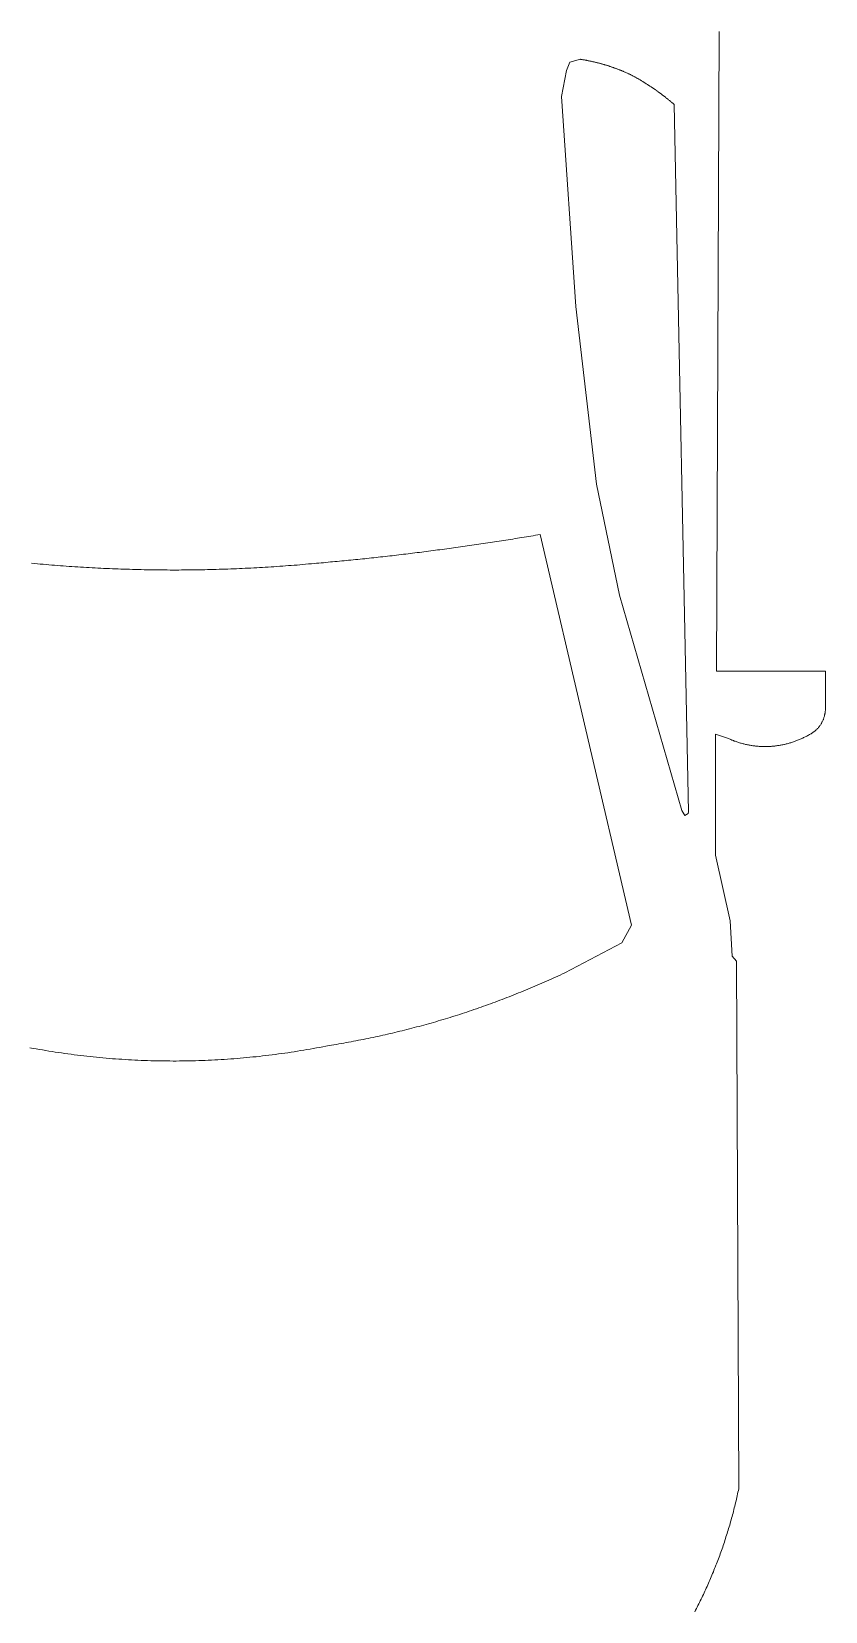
# Model space of a CAD drawing. Header units: millimetres. Extents: x 10 to 410, y 10 to 287.
# Drawn here: x 105.69 to 115.98, y 128.14 to 148.63 of the extents above; entities that cross this region are included whole.
import ezdxf

# ---------------------------------------------------------------- set-up
doc = ezdxf.new("R2010")
doc.units = ezdxf.units.MM
doc.layers.add('LAYER6', color=252, linetype='Continuous')

# ---------------------------------------------------------------- blocks, each defined once
blk = doc.blocks.new('FcPack%d0')
at = {"layer": 'LAYER6', "color": 1, "linetype": 'Continuous', "lineweight": 13}
for p, q in [((-30.528, -15.575), (-30.493, -7.278)), ((-32.474, -7.781), (-32.539, -8.119)), ((-32.43, -7.673), (-32.474, -7.781)), ((-32.294, -7.637), (-32.43, -7.673)), ((-32.286, -7.639), (-32.294, -7.637)), ((-32.278, -7.64), (-32.286, -7.639)), ((-32.27, -7.641), (-32.278, -7.64)), ((-32.263, -7.642), (-32.27, -7.641)), ((-32.255, -7.644), (-32.263, -7.642)), ((-32.247, -7.645), (-32.255, -7.644)), ((-32.239, -7.646), (-32.247, -7.645)), ((-32.232, -7.648), (-32.239, -7.646)), ((-32.224, -7.649), (-32.232, -7.648)), ((-32.216, -7.65), (-32.224, -7.649)), ((-32.208, -7.652), (-32.216, -7.65)), ((-32.201, -7.653), (-32.208, -7.652)), ((-32.193, -7.655), (-32.201, -7.653)), ((-32.185, -7.656), (-32.193, -7.655)), ((-32.178, -7.658), (-32.185, -7.656)), ((-32.17, -7.66), (-32.178, -7.658)), ((-32.162, -7.661), (-32.17, -7.66)), ((-32.154, -7.663), (-32.162, -7.661)), ((-32.147, -7.664), (-32.154, -7.663)), ((-32.139, -7.666), (-32.147, -7.664)), ((-32.131, -7.668), (-32.139, -7.666)), ((-32.124, -7.67), (-32.131, -7.668)), ((-32.116, -7.671), (-32.124, -7.67)), ((-32.108, -7.673), (-32.116, -7.671)), ((-32.101, -7.675), (-32.108, -7.673)), ((-32.093, -7.677), (-32.101, -7.675)), ((-32.085, -7.679), (-32.093, -7.677)), ((-32.078, -7.681), (-32.085, -7.679)), ((-32.07, -7.683), (-32.078, -7.681)), ((-32.062, -7.685), (-32.07, -7.683)), ((-32.055, -7.687), (-32.062, -7.685)), ((-32.047, -7.689), (-32.055, -7.687)), ((-32.039, -7.691), (-32.047, -7.689)), ((-32.032, -7.693), (-32.039, -7.691)), ((-32.024, -7.695), (-32.032, -7.693)), ((-32.017, -7.697), (-32.024, -7.695)), ((-32.009, -7.699), (-32.017, -7.697)), ((-32.001, -7.701), (-32.009, -7.699)), ((-31.994, -7.703), (-32.001, -7.701)), ((-31.986, -7.706), (-31.994, -7.703)), ((-31.979, -7.708), (-31.986, -7.706)), ((-31.971, -7.71), (-31.979, -7.708)), ((-31.964, -7.712), (-31.971, -7.71)), ((-31.956, -7.715), (-31.964, -7.712)), ((-31.948, -7.717), (-31.956, -7.715)), ((-31.941, -7.719), (-31.948, -7.717)), ((-31.933, -7.722), (-31.941, -7.719)), ((-31.926, -7.724), (-31.933, -7.722)), ((-31.918, -7.727), (-31.926, -7.724)), ((-31.911, -7.729), (-31.918, -7.727)), ((-31.903, -7.732), (-31.911, -7.729)), ((-31.896, -7.734), (-31.903, -7.732)), ((-31.888, -7.737), (-31.896, -7.734)), ((-31.881, -7.739), (-31.888, -7.737)), ((-31.873, -7.742), (-31.881, -7.739)), ((-31.866, -7.745), (-31.873, -7.742)), ((-31.858, -7.747), (-31.866, -7.745)), ((-31.851, -7.75), (-31.858, -7.747)), ((-31.843, -7.753), (-31.851, -7.75)), ((-31.836, -7.755), (-31.843, -7.753)), ((-31.829, -7.758), (-31.836, -7.755)), ((-31.821, -7.761), (-31.829, -7.758)), ((-31.814, -7.764), (-31.821, -7.761)), ((-31.806, -7.767), (-31.814, -7.764)), ((-31.799, -7.769), (-31.806, -7.767)), ((-31.792, -7.772), (-31.799, -7.769)), ((-31.784, -7.775), (-31.792, -7.772)), ((-31.777, -7.778), (-31.784, -7.775)), ((-31.769, -7.781), (-31.777, -7.778)), ((-31.762, -7.784), (-31.769, -7.781)), ((-31.755, -7.787), (-31.762, -7.784)), ((-31.747, -7.79), (-31.755, -7.787)), ((-31.74, -7.793), (-31.747, -7.79)), ((-31.733, -7.796), (-31.74, -7.793)), ((-31.725, -7.8), (-31.733, -7.796)), ((-31.718, -7.803), (-31.725, -7.8)), ((-31.711, -7.806), (-31.718, -7.803)), ((-31.703, -7.809), (-31.711, -7.806)), ((-31.696, -7.812), (-31.703, -7.809)), ((-31.689, -7.816), (-31.696, -7.812)), ((-31.682, -7.819), (-31.689, -7.816)), ((-31.674, -7.822), (-31.682, -7.819)), ((-31.667, -7.825), (-31.674, -7.822)), ((-31.66, -7.829), (-31.667, -7.825)), ((-31.653, -7.832), (-31.66, -7.829)), ((-31.645, -7.836), (-31.653, -7.832)), ((-31.638, -7.839), (-31.645, -7.836)), ((-31.631, -7.842), (-31.638, -7.839)), ((-31.624, -7.846), (-31.631, -7.842)), ((-31.617, -7.85), (-31.624, -7.846)), ((-31.61, -7.854), (-31.617, -7.85)), ((-31.603, -7.857), (-31.61, -7.854)), ((-31.596, -7.861), (-31.603, -7.857)), ((-31.589, -7.865), (-31.596, -7.861)), ((-31.582, -7.869), (-31.589, -7.865)), ((-31.575, -7.873), (-31.582, -7.869)), ((-31.568, -7.877), (-31.575, -7.873)), ((-31.561, -7.881), (-31.568, -7.877)), ((-31.554, -7.885), (-31.561, -7.881)), ((-31.548, -7.888), (-31.554, -7.885)), ((-31.541, -7.892), (-31.548, -7.888)), ((-31.534, -7.896), (-31.541, -7.892)), ((-31.527, -7.9), (-31.534, -7.896)), ((-31.52, -7.905), (-31.527, -7.9)), ((-31.513, -7.909), (-31.52, -7.905)), ((-31.506, -7.913), (-31.513, -7.909)), ((-31.5, -7.917), (-31.506, -7.913)), ((-31.493, -7.921), (-31.5, -7.917)), ((-31.486, -7.925), (-31.493, -7.921)), ((-31.479, -7.929), (-31.486, -7.925)), ((-31.472, -7.933), (-31.479, -7.929)), ((-31.466, -7.938), (-31.472, -7.933)), ((-31.459, -7.942), (-31.466, -7.938)), ((-31.452, -7.946), (-31.459, -7.942)), ((-31.445, -7.95), (-31.452, -7.946)), ((-31.439, -7.954), (-31.445, -7.95)), ((-31.432, -7.959), (-31.439, -7.954)), ((-31.425, -7.963), (-31.432, -7.959)), ((-31.418, -7.967), (-31.425, -7.963)), ((-31.412, -7.972), (-31.418, -7.967)), ((-31.405, -7.976), (-31.412, -7.972)), ((-31.398, -7.98), (-31.405, -7.976)), ((-31.392, -7.985), (-31.398, -7.98)), ((-31.385, -7.989), (-31.392, -7.985)), ((-31.378, -7.994), (-31.385, -7.989)), ((-32.539, -8.119), (-32.352, -10.845)), ((-31.372, -7.998), (-31.378, -7.994)), ((-31.365, -8.003), (-31.372, -7.998)), ((-31.358, -8.007), (-31.365, -8.003)), ((-31.352, -8.012), (-31.358, -8.007)), ((-31.345, -8.016), (-31.352, -8.012)), ((-31.339, -8.021), (-31.345, -8.016)), ((-31.332, -8.025), (-31.339, -8.021)), ((-31.325, -8.03), (-31.332, -8.025)), ((-31.319, -8.034), (-31.325, -8.03)), ((-31.312, -8.039), (-31.319, -8.034)), ((-31.306, -8.044), (-31.312, -8.039)), ((-31.299, -8.048), (-31.306, -8.044)), ((-31.293, -8.053), (-31.299, -8.048)), ((-31.286, -8.058), (-31.293, -8.053)), ((-31.28, -8.062), (-31.286, -8.058)), ((-31.273, -8.067), (-31.28, -8.062)), ((-31.267, -8.072), (-31.273, -8.067)), ((-31.26, -8.077), (-31.267, -8.072)), ((-31.254, -8.081), (-31.26, -8.077)), ((-31.247, -8.086), (-31.254, -8.081)), ((-31.241, -8.091), (-31.247, -8.086)), ((-31.235, -8.096), (-31.241, -8.091)), ((-31.228, -8.101), (-31.235, -8.096)), ((-31.222, -8.105), (-31.228, -8.101)), ((-31.215, -8.11), (-31.222, -8.105)), ((-31.209, -8.115), (-31.215, -8.11)), ((-31.203, -8.12), (-31.209, -8.115)), ((-31.196, -8.125), (-31.203, -8.12)), ((-31.19, -8.13), (-31.196, -8.125)), ((-31.184, -8.135), (-31.19, -8.13)), ((-31.177, -8.14), (-31.184, -8.135)), ((-31.171, -8.145), (-31.177, -8.14)), ((-31.165, -8.15), (-31.171, -8.145)), ((-31.158, -8.155), (-31.165, -8.15)), ((-31.152, -8.16), (-31.158, -8.155)), ((-31.146, -8.165), (-31.152, -8.16)), ((-31.14, -8.17), (-31.146, -8.165)), ((-31.133, -8.175), (-31.14, -8.17)), ((-31.127, -8.18), (-31.133, -8.175)), ((-31.121, -8.186), (-31.127, -8.18)), ((-31.115, -8.191), (-31.121, -8.186)), ((-31.108, -8.196), (-31.115, -8.191)), ((-31.102, -8.201), (-31.108, -8.196)), ((-31.096, -8.206), (-31.102, -8.201)), ((-31.09, -8.212), (-31.096, -8.206)), ((-31.084, -8.217), (-31.09, -8.212)), ((-31.078, -8.222), (-31.084, -8.217)), ((-30.893, -17.396), (-31.078, -8.222)), ((-32.352, -10.845), (-32.084, -13.148)), ((-32.084, -13.148), (-31.785, -14.586)), ((-33.642, -13.931), (-33.671, -13.936)), ((-33.612, -13.927), (-33.642, -13.931)), ((-33.583, -13.923), (-33.612, -13.927)), ((-33.553, -13.918), (-33.583, -13.923)), ((-33.524, -13.914), (-33.553, -13.918)), ((-33.494, -13.91), (-33.524, -13.914)), ((-33.465, -13.905), (-33.494, -13.91)), ((-33.435, -13.901), (-33.465, -13.905)), ((-33.406, -13.896), (-33.435, -13.901)), ((-33.376, -13.892), (-33.406, -13.896)), ((-33.347, -13.887), (-33.376, -13.892)), ((-33.317, -13.882), (-33.347, -13.887)), ((-33.288, -13.878), (-33.317, -13.882)), ((-33.258, -13.873), (-33.288, -13.878)), ((-33.229, -13.869), (-33.258, -13.873)), ((-33.199, -13.864), (-33.229, -13.869)), ((-33.17, -13.859), (-33.199, -13.864)), ((-33.141, -13.854), (-33.17, -13.859)), ((-33.111, -13.85), (-33.141, -13.854)), ((-33.082, -13.845), (-33.111, -13.85)), ((-33.052, -13.84), (-33.082, -13.845)), ((-33.023, -13.835), (-33.052, -13.84)), ((-32.993, -13.83), (-33.023, -13.835)), ((-32.964, -13.825), (-32.993, -13.83)), ((-32.935, -13.821), (-32.964, -13.825)), ((-32.905, -13.816), (-32.935, -13.821)), ((-32.876, -13.811), (-32.905, -13.816)), ((-32.846, -13.806), (-32.876, -13.811)), ((-32.817, -13.801), (-32.846, -13.806)), ((-31.63, -18.868), (-32.817, -13.801)), ((-35.328, -14.138), (-35.357, -14.141)), ((-35.298, -14.135), (-35.328, -14.138)), ((-35.268, -14.132), (-35.298, -14.135)), ((-35.239, -14.129), (-35.268, -14.132)), ((-35.209, -14.126), (-35.239, -14.129)), ((-35.179, -14.123), (-35.209, -14.126)), ((-35.15, -14.12), (-35.179, -14.123)), ((-35.12, -14.117), (-35.15, -14.12)), ((-35.09, -14.114), (-35.12, -14.117)), ((-35.061, -14.111), (-35.09, -14.114)), ((-35.031, -14.107), (-35.061, -14.111)), ((-35.002, -14.104), (-35.031, -14.107)), ((-34.972, -14.101), (-35.002, -14.104)), ((-34.942, -14.098), (-34.972, -14.101)), ((-34.913, -14.095), (-34.942, -14.098)), ((-34.883, -14.091), (-34.913, -14.095)), ((-34.854, -14.088), (-34.883, -14.091)), ((-34.824, -14.085), (-34.854, -14.088)), ((-34.794, -14.081), (-34.824, -14.085)), ((-34.765, -14.078), (-34.794, -14.081)), ((-34.735, -14.075), (-34.765, -14.078)), ((-34.706, -14.071), (-34.735, -14.075)), ((-34.676, -14.068), (-34.706, -14.071)), ((-34.646, -14.064), (-34.676, -14.068)), ((-34.617, -14.061), (-34.646, -14.064)), ((-34.587, -14.057), (-34.617, -14.061)), ((-34.558, -14.054), (-34.587, -14.057)), ((-34.528, -14.05), (-34.558, -14.054)), ((-34.498, -14.046), (-34.528, -14.05)), ((-34.469, -14.043), (-34.498, -14.046)), ((-34.439, -14.039), (-34.469, -14.043)), ((-34.41, -14.036), (-34.439, -14.039)), ((-34.38, -14.032), (-34.41, -14.036)), ((-34.351, -14.028), (-34.38, -14.032)), ((-34.321, -14.024), (-34.351, -14.028)), ((-34.291, -14.021), (-34.321, -14.024)), ((-34.262, -14.017), (-34.291, -14.021)), ((-34.232, -14.013), (-34.262, -14.017)), ((-34.203, -14.009), (-34.232, -14.013)), ((-34.173, -14.005), (-34.203, -14.009)), ((-34.144, -14.001), (-34.173, -14.005)), ((-34.114, -13.998), (-34.144, -14.001)), ((-34.085, -13.994), (-34.114, -13.998)), ((-34.055, -13.99), (-34.085, -13.994)), ((-34.025, -13.986), (-34.055, -13.99)), ((-33.996, -13.982), (-34.025, -13.986)), ((-33.966, -13.978), (-33.996, -13.982)), ((-33.937, -13.973), (-33.966, -13.978)), ((-33.907, -13.969), (-33.937, -13.973)), ((-33.878, -13.965), (-33.907, -13.969)), ((-33.848, -13.961), (-33.878, -13.965)), ((-33.819, -13.957), (-33.848, -13.961)), ((-33.789, -13.953), (-33.819, -13.957)), ((-33.76, -13.949), (-33.789, -13.953)), ((-33.73, -13.944), (-33.76, -13.949)), ((-33.701, -13.94), (-33.73, -13.944)), ((-33.671, -13.936), (-33.701, -13.94)), ((-39.37, -14.177), (-39.408, -14.174)), ((-39.333, -14.181), (-39.37, -14.177)), ((-39.296, -14.184), (-39.333, -14.181)), ((-39.258, -14.187), (-39.296, -14.184)), ((-39.221, -14.191), (-39.258, -14.187)), ((-39.184, -14.194), (-39.221, -14.191)), ((-39.146, -14.197), (-39.184, -14.194)), ((-39.109, -14.2), (-39.146, -14.197)), ((-39.072, -14.203), (-39.109, -14.2)), ((-39.034, -14.206), (-39.072, -14.203)), ((-38.997, -14.208), (-39.034, -14.206)), ((-38.96, -14.211), (-38.997, -14.208)), ((-38.922, -14.214), (-38.96, -14.211)), ((-38.885, -14.216), (-38.922, -14.214)), ((-38.848, -14.219), (-38.885, -14.216)), ((-38.81, -14.221), (-38.848, -14.219)), ((-38.773, -14.223), (-38.81, -14.221)), ((-38.735, -14.226), (-38.773, -14.223)), ((-38.698, -14.228), (-38.735, -14.226)), ((-38.661, -14.23), (-38.698, -14.228)), ((-38.623, -14.232), (-38.661, -14.23)), ((-38.586, -14.234), (-38.623, -14.232)), ((-38.548, -14.236), (-38.586, -14.234)), ((-38.511, -14.238), (-38.548, -14.236)), ((-38.474, -14.24), (-38.511, -14.238)), ((-38.436, -14.241), (-38.474, -14.24)), ((-38.399, -14.243), (-38.436, -14.241)), ((-38.361, -14.244), (-38.399, -14.243)), ((-38.324, -14.246), (-38.361, -14.244)), ((-38.287, -14.247), (-38.324, -14.246)), ((-38.249, -14.249), (-38.287, -14.247)), ((-38.212, -14.25), (-38.249, -14.249)), ((-38.174, -14.251), (-38.212, -14.25)), ((-38.137, -14.252), (-38.174, -14.251)), ((-38.099, -14.253), (-38.137, -14.252)), ((-38.062, -14.254), (-38.099, -14.253)), ((-38.025, -14.255), (-38.062, -14.254)), ((-37.987, -14.256), (-38.025, -14.255)), ((-37.95, -14.257), (-37.987, -14.256)), ((-37.912, -14.258), (-37.95, -14.257)), ((-37.875, -14.258), (-37.912, -14.258)), ((-37.837, -14.259), (-37.875, -14.258)), ((-37.8, -14.259), (-37.837, -14.259)), ((-37.762, -14.26), (-37.8, -14.259)), ((-37.725, -14.26), (-37.762, -14.26)), ((-37.688, -14.26), (-37.725, -14.26)), ((-37.65, -14.26), (-37.688, -14.26)), ((-37.613, -14.261), (-37.65, -14.26)), ((-37.575, -14.261), (-37.613, -14.261)), ((-37.538, -14.261), (-37.575, -14.261)), ((-37.5, -14.261), (-37.538, -14.261)), ((-37.463, -14.26), (-37.5, -14.261)), ((-37.426, -14.26), (-37.463, -14.26)), ((-37.388, -14.26), (-37.426, -14.26)), ((-37.351, -14.26), (-37.388, -14.26)), ((-37.313, -14.259), (-37.351, -14.26)), ((-37.276, -14.259), (-37.313, -14.259)), ((-37.238, -14.258), (-37.276, -14.259)), ((-37.201, -14.257), (-37.238, -14.258)), ((-37.163, -14.257), (-37.201, -14.257)), ((-37.126, -14.256), (-37.163, -14.257)), ((-37.089, -14.255), (-37.126, -14.256)), ((-37.051, -14.254), (-37.089, -14.255)), ((-37.014, -14.253), (-37.051, -14.254)), ((-36.976, -14.252), (-37.014, -14.253)), ((-36.939, -14.251), (-36.976, -14.252)), ((-36.901, -14.249), (-36.939, -14.251)), ((-36.864, -14.248), (-36.901, -14.249)), ((-36.827, -14.247), (-36.864, -14.248)), ((-36.789, -14.245), (-36.827, -14.247)), ((-36.752, -14.244), (-36.789, -14.245)), ((-36.714, -14.242), (-36.752, -14.244)), ((-36.677, -14.241), (-36.714, -14.242)), ((-36.64, -14.239), (-36.677, -14.241)), ((-36.602, -14.237), (-36.64, -14.239)), ((-36.565, -14.235), (-36.602, -14.237)), ((-36.527, -14.233), (-36.565, -14.235)), ((-36.49, -14.231), (-36.527, -14.233)), ((-36.452, -14.229), (-36.49, -14.231)), ((-36.415, -14.227), (-36.452, -14.229)), ((-36.378, -14.225), (-36.415, -14.227)), ((-36.34, -14.222), (-36.378, -14.225)), ((-36.303, -14.22), (-36.34, -14.222)), ((-36.266, -14.218), (-36.303, -14.22)), ((-36.228, -14.215), (-36.266, -14.218)), ((-36.191, -14.213), (-36.228, -14.215)), ((-36.153, -14.21), (-36.191, -14.213)), ((-36.116, -14.207), (-36.153, -14.21)), ((-36.079, -14.204), (-36.116, -14.207)), ((-36.041, -14.202), (-36.079, -14.204)), ((-36.004, -14.199), (-36.041, -14.202)), ((-35.967, -14.196), (-36.004, -14.199)), ((-35.929, -14.193), (-35.967, -14.196)), ((-35.892, -14.189), (-35.929, -14.193)), ((-35.855, -14.186), (-35.892, -14.189)), ((-35.817, -14.183), (-35.855, -14.186)), ((-35.78, -14.179), (-35.817, -14.183)), ((-35.743, -14.176), (-35.78, -14.179)), ((-35.713, -14.173), (-35.743, -14.176)), ((-35.683, -14.171), (-35.713, -14.173)), ((-35.654, -14.168), (-35.683, -14.171)), ((-35.624, -14.166), (-35.654, -14.168)), ((-35.594, -14.163), (-35.624, -14.166)), ((-35.565, -14.16), (-35.594, -14.163)), ((-35.535, -14.157), (-35.565, -14.16)), ((-35.505, -14.155), (-35.535, -14.157)), ((-35.476, -14.152), (-35.505, -14.155)), ((-35.446, -14.149), (-35.476, -14.152)), ((-35.417, -14.146), (-35.446, -14.149)), ((-35.387, -14.143), (-35.417, -14.146)), ((-35.357, -14.141), (-35.387, -14.143)), ((-31.785, -14.586), (-30.98, -17.382)), ((-29.117, -15.575), (-30.528, -15.575)), ((-29.117, -16.047), (-29.117, -15.575)), ((-29.142, -16.19), (-29.139, -16.182)), ((-29.139, -16.182), (-29.136, -16.174)), ((-29.136, -16.174), (-29.134, -16.166)), ((-29.134, -16.166), (-29.131, -16.157)), ((-29.131, -16.157), (-29.129, -16.149)), ((-29.129, -16.149), (-29.127, -16.141)), ((-29.127, -16.141), (-29.125, -16.133)), ((-29.125, -16.133), (-29.124, -16.124)), ((-29.124, -16.124), (-29.122, -16.116)), ((-29.122, -16.116), (-29.121, -16.107)), ((-29.121, -16.107), (-29.12, -16.099)), ((-29.12, -16.099), (-29.119, -16.09)), ((-29.119, -16.09), (-29.118, -16.082)), ((-29.118, -16.065), (-29.117, -16.056)), ((-29.118, -16.073), (-29.118, -16.065)), ((-29.118, -16.082), (-29.118, -16.073)), ((-29.117, -16.056), (-29.117, -16.047)), ((-30.54, -17.96), (-30.54, -16.389)), ((-30.54, -16.389), (-30.398, -16.437)), ((-29.325, -16.396), (-29.315, -16.39)), ((-29.315, -16.39), (-29.304, -16.384)), ((-29.304, -16.384), (-29.294, -16.378)), ((-29.294, -16.378), (-29.284, -16.371)), ((-29.284, -16.371), (-29.274, -16.365)), ((-29.274, -16.365), (-29.267, -16.36)), ((-29.267, -16.36), (-29.261, -16.356)), ((-29.261, -16.356), (-29.254, -16.351)), ((-29.254, -16.351), (-29.248, -16.345)), ((-29.248, -16.345), (-29.242, -16.34)), ((-29.242, -16.34), (-29.236, -16.335)), ((-29.236, -16.335), (-29.23, -16.329)), ((-29.23, -16.329), (-29.224, -16.323)), ((-29.224, -16.323), (-29.219, -16.317)), ((-29.219, -16.317), (-29.213, -16.311)), ((-29.213, -16.311), (-29.208, -16.305)), ((-29.208, -16.305), (-29.203, -16.299)), ((-29.203, -16.299), (-29.198, -16.292)), ((-29.198, -16.292), (-29.193, -16.286)), ((-29.193, -16.286), (-29.188, -16.279)), ((-29.188, -16.279), (-29.183, -16.272)), ((-29.183, -16.272), (-29.178, -16.265)), ((-29.178, -16.265), (-29.174, -16.258)), ((-29.174, -16.258), (-29.17, -16.251)), ((-29.17, -16.251), (-29.166, -16.244)), ((-29.166, -16.244), (-29.162, -16.236)), ((-29.162, -16.236), (-29.158, -16.229)), ((-29.158, -16.229), (-29.154, -16.221)), ((-29.154, -16.221), (-29.151, -16.213)), ((-29.151, -16.213), (-29.148, -16.206)), ((-29.148, -16.206), (-29.144, -16.198)), ((-29.144, -16.198), (-29.142, -16.19)), ((-30.398, -16.437), (-30.387, -16.442)), ((-30.387, -16.442), (-30.376, -16.447)), ((-30.376, -16.447), (-30.365, -16.452)), ((-30.365, -16.452), (-30.354, -16.456)), ((-30.354, -16.456), (-30.343, -16.461)), ((-30.343, -16.461), (-30.332, -16.466)), ((-30.332, -16.466), (-30.321, -16.47)), ((-30.321, -16.47), (-30.31, -16.474)), ((-30.31, -16.474), (-30.299, -16.479)), ((-30.299, -16.479), (-30.288, -16.483)), ((-30.288, -16.483), (-30.276, -16.487)), ((-30.276, -16.487), (-30.265, -16.491)), ((-30.265, -16.491), (-30.254, -16.494)), ((-30.254, -16.494), (-30.243, -16.498)), ((-30.243, -16.498), (-30.231, -16.501)), ((-30.231, -16.501), (-30.22, -16.505)), ((-30.22, -16.505), (-30.208, -16.508)), ((-30.208, -16.508), (-30.197, -16.511)), ((-30.197, -16.511), (-30.185, -16.514)), ((-30.185, -16.514), (-30.174, -16.517)), ((-30.174, -16.517), (-30.162, -16.52)), ((-30.162, -16.52), (-30.151, -16.523)), ((-30.151, -16.523), (-30.139, -16.525)), ((-30.139, -16.525), (-30.128, -16.528)), ((-30.128, -16.528), (-30.116, -16.53)), ((-30.116, -16.53), (-30.104, -16.532)), ((-30.104, -16.532), (-30.093, -16.534)), ((-30.093, -16.534), (-30.081, -16.536)), ((-30.081, -16.536), (-30.069, -16.538)), ((-30.069, -16.538), (-30.058, -16.54)), ((-30.058, -16.54), (-30.046, -16.541)), ((-30.046, -16.541), (-30.034, -16.543)), ((-30.034, -16.543), (-30.023, -16.544)), ((-30.023, -16.544), (-30.011, -16.545)), ((-30.011, -16.545), (-29.999, -16.546)), ((-29.999, -16.546), (-29.987, -16.547)), ((-29.987, -16.547), (-29.975, -16.548)), ((-29.975, -16.548), (-29.964, -16.549)), ((-29.964, -16.549), (-29.952, -16.549)), ((-29.952, -16.549), (-29.94, -16.55)), ((-29.94, -16.55), (-29.928, -16.55)), ((-29.928, -16.55), (-29.917, -16.55)), ((-29.917, -16.55), (-29.905, -16.551)), ((-29.905, -16.551), (-29.893, -16.551)), ((-29.893, -16.551), (-29.881, -16.55)), ((-29.881, -16.55), (-29.869, -16.55)), ((-29.869, -16.55), (-29.858, -16.55)), ((-29.858, -16.55), (-29.846, -16.549)), ((-29.846, -16.549), (-29.834, -16.549)), ((-29.834, -16.549), (-29.822, -16.548)), ((-29.822, -16.548), (-29.81, -16.547)), ((-29.81, -16.547), (-29.799, -16.546)), ((-29.799, -16.546), (-29.787, -16.545)), ((-29.787, -16.545), (-29.775, -16.544)), ((-29.775, -16.544), (-29.763, -16.542)), ((-29.763, -16.542), (-29.752, -16.541)), ((-29.752, -16.541), (-29.74, -16.539)), ((-29.74, -16.539), (-29.728, -16.538)), ((-29.728, -16.538), (-29.717, -16.536)), ((-29.717, -16.536), (-29.705, -16.534)), ((-29.705, -16.534), (-29.693, -16.532)), ((-29.693, -16.532), (-29.682, -16.529)), ((-29.682, -16.529), (-29.67, -16.527)), ((-29.67, -16.527), (-29.658, -16.525)), ((-29.658, -16.525), (-29.647, -16.522)), ((-29.647, -16.522), (-29.635, -16.519)), ((-29.635, -16.519), (-29.624, -16.517)), ((-29.624, -16.517), (-29.612, -16.514)), ((-29.612, -16.514), (-29.601, -16.511)), ((-29.601, -16.511), (-29.589, -16.507)), ((-29.589, -16.507), (-29.578, -16.504)), ((-29.578, -16.504), (-29.567, -16.501)), ((-29.567, -16.501), (-29.555, -16.497)), ((-29.555, -16.497), (-29.544, -16.493)), ((-29.544, -16.493), (-29.533, -16.49)), ((-29.533, -16.49), (-29.521, -16.486)), ((-29.521, -16.486), (-29.51, -16.482)), ((-29.51, -16.482), (-29.499, -16.478)), ((-29.499, -16.478), (-29.488, -16.473)), ((-29.488, -16.473), (-29.477, -16.469)), ((-29.477, -16.469), (-29.466, -16.465)), ((-29.466, -16.465), (-29.454, -16.46)), ((-29.454, -16.46), (-29.443, -16.455)), ((-29.443, -16.455), (-29.433, -16.451)), ((-29.433, -16.451), (-29.422, -16.446)), ((-29.422, -16.446), (-29.411, -16.441)), ((-29.411, -16.441), (-29.4, -16.435)), ((-29.4, -16.435), (-29.389, -16.43)), ((-29.389, -16.43), (-29.378, -16.425)), ((-29.378, -16.425), (-29.368, -16.419)), ((-29.368, -16.419), (-29.357, -16.414)), ((-29.357, -16.414), (-29.346, -16.408)), ((-29.346, -16.408), (-29.336, -16.402)), ((-29.336, -16.402), (-29.325, -16.396)), ((-30.98, -17.382), (-30.938, -17.447)), ((-30.897, -17.419), (-30.893, -17.396)), ((-30.938, -17.447), (-30.897, -17.419)), ((-30.352, -18.809), (-30.54, -17.96)), ((-30.328, -19.27), (-30.352, -18.809)), ((-31.757, -19.098), (-31.63, -18.868)), ((-32.496, -19.486), (-31.757, -19.098)), ((-30.27, -19.334), (-30.328, -19.27)), ((-30.241, -26.177), (-30.27, -19.334)), ((-32.914, -19.673), (-32.884, -19.66)), ((-32.884, -19.66), (-32.854, -19.647)), ((-32.854, -19.647), (-32.824, -19.634)), ((-32.824, -19.634), (-32.794, -19.621)), ((-32.794, -19.621), (-32.764, -19.608)), ((-32.764, -19.608), (-32.734, -19.595)), ((-32.734, -19.595), (-32.704, -19.582)), ((-32.704, -19.582), (-32.674, -19.568)), ((-32.674, -19.568), (-32.645, -19.555)), ((-32.645, -19.555), (-32.615, -19.541)), ((-32.615, -19.541), (-32.585, -19.528)), ((-32.585, -19.528), (-32.556, -19.514)), ((-32.556, -19.514), (-32.526, -19.5)), ((-32.526, -19.5), (-32.496, -19.486)), ((-33.428, -19.876), (-33.398, -19.864)), ((-33.398, -19.864), (-33.367, -19.853)), ((-33.367, -19.853), (-33.337, -19.842)), ((-33.337, -19.842), (-33.306, -19.83)), ((-33.306, -19.83), (-33.276, -19.819)), ((-33.276, -19.819), (-33.246, -19.807)), ((-33.246, -19.807), (-33.215, -19.795)), ((-33.215, -19.795), (-33.185, -19.783)), ((-33.185, -19.783), (-33.155, -19.771)), ((-33.155, -19.771), (-33.124, -19.759)), ((-33.124, -19.759), (-33.094, -19.747)), ((-33.094, -19.747), (-33.064, -19.735)), ((-33.064, -19.735), (-33.034, -19.723)), ((-33.034, -19.723), (-33.004, -19.71)), ((-33.004, -19.71), (-32.974, -19.698)), ((-32.974, -19.698), (-32.944, -19.685)), ((-32.944, -19.685), (-32.914, -19.673)), ((-34.043, -20.082), (-34.012, -20.072)), ((-34.012, -20.072), (-33.981, -20.063)), ((-33.981, -20.063), (-33.95, -20.053)), ((-33.95, -20.053), (-33.919, -20.043)), ((-33.919, -20.043), (-33.888, -20.034)), ((-33.888, -20.034), (-33.858, -20.024)), ((-33.858, -20.024), (-33.827, -20.014)), ((-33.827, -20.014), (-33.796, -20.004)), ((-33.796, -20.004), (-33.765, -19.994)), ((-33.765, -19.994), (-33.734, -19.983)), ((-33.734, -19.983), (-33.704, -19.973)), ((-33.704, -19.973), (-33.673, -19.962)), ((-33.673, -19.962), (-33.642, -19.952)), ((-33.642, -19.952), (-33.611, -19.941)), ((-33.611, -19.941), (-33.581, -19.931)), ((-33.581, -19.931), (-33.55, -19.92)), ((-33.55, -19.92), (-33.52, -19.909)), ((-33.52, -19.909), (-33.489, -19.898)), ((-33.489, -19.898), (-33.459, -19.887)), ((-33.459, -19.887), (-33.428, -19.876)), ((-34.824, -20.289), (-34.793, -20.281)), ((-34.793, -20.281), (-34.761, -20.274)), ((-34.761, -20.274), (-34.73, -20.267)), ((-34.73, -20.267), (-34.698, -20.259)), ((-34.698, -20.259), (-34.667, -20.252)), ((-34.667, -20.252), (-34.636, -20.244)), ((-34.636, -20.244), (-34.604, -20.236)), ((-34.604, -20.236), (-34.573, -20.229)), ((-34.573, -20.229), (-34.542, -20.221)), ((-34.542, -20.221), (-34.51, -20.213)), ((-34.51, -20.213), (-34.479, -20.205)), ((-34.479, -20.205), (-34.448, -20.196)), ((-34.448, -20.196), (-34.417, -20.188)), ((-34.417, -20.188), (-34.385, -20.18)), ((-34.385, -20.18), (-34.354, -20.171)), ((-34.354, -20.171), (-34.323, -20.163)), ((-34.323, -20.163), (-34.292, -20.154)), ((-34.292, -20.154), (-34.261, -20.145)), ((-34.261, -20.145), (-34.229, -20.137)), ((-34.229, -20.137), (-34.198, -20.128)), ((-34.198, -20.128), (-34.167, -20.119)), ((-34.167, -20.119), (-34.136, -20.11)), ((-34.136, -20.11), (-34.105, -20.1)), ((-34.105, -20.1), (-34.074, -20.091)), ((-34.074, -20.091), (-34.043, -20.082)), ((-39.43, -20.457), (-39.389, -20.465)), ((-39.389, -20.465), (-39.348, -20.472)), ((-39.348, -20.472), (-39.307, -20.479)), ((-39.307, -20.479), (-39.266, -20.486)), ((-39.266, -20.486), (-39.225, -20.493)), ((-35.921, -20.495), (-35.88, -20.489)), ((-35.88, -20.489), (-35.839, -20.482)), ((-35.839, -20.482), (-35.798, -20.474)), ((-35.798, -20.474), (-35.757, -20.467)), ((-35.757, -20.467), (-35.716, -20.46)), ((-35.716, -20.46), (-35.675, -20.452)), ((-35.675, -20.452), (-35.634, -20.444)), ((-35.634, -20.444), (-35.593, -20.436)), ((-35.593, -20.436), (-35.552, -20.428)), ((-35.552, -20.428), (-35.521, -20.423)), ((-35.521, -20.423), (-35.489, -20.418)), ((-35.489, -20.418), (-35.457, -20.413)), ((-35.457, -20.413), (-35.425, -20.407)), ((-35.425, -20.407), (-35.394, -20.402)), ((-35.394, -20.402), (-35.362, -20.396)), ((-35.362, -20.396), (-35.33, -20.391)), ((-35.33, -20.391), (-35.298, -20.385)), ((-35.298, -20.385), (-35.267, -20.379)), ((-35.267, -20.379), (-35.235, -20.373)), ((-35.235, -20.373), (-35.203, -20.367)), ((-35.203, -20.367), (-35.172, -20.361)), ((-35.172, -20.361), (-35.14, -20.355)), ((-35.14, -20.355), (-35.108, -20.349)), ((-35.108, -20.349), (-35.077, -20.343)), ((-35.077, -20.343), (-35.045, -20.336)), ((-35.045, -20.336), (-35.013, -20.33)), ((-35.013, -20.33), (-34.982, -20.323)), ((-34.982, -20.323), (-34.95, -20.316)), ((-34.95, -20.316), (-34.919, -20.31)), ((-34.919, -20.31), (-34.887, -20.303)), ((-34.887, -20.303), (-34.856, -20.296)), ((-34.856, -20.296), (-34.824, -20.289)), ((-39.225, -20.493), (-39.184, -20.5)), ((-39.184, -20.5), (-39.143, -20.507)), ((-39.143, -20.507), (-39.102, -20.513)), ((-39.102, -20.513), (-39.061, -20.519)), ((-39.061, -20.519), (-39.02, -20.525)), ((-39.02, -20.525), (-38.979, -20.531)), ((-38.979, -20.531), (-38.938, -20.537)), ((-38.938, -20.537), (-38.897, -20.542)), ((-38.897, -20.542), (-38.856, -20.547)), ((-38.856, -20.547), (-38.814, -20.553)), ((-38.814, -20.553), (-38.773, -20.558)), ((-38.773, -20.558), (-38.732, -20.563)), ((-38.732, -20.563), (-38.691, -20.567)), ((-38.691, -20.567), (-38.649, -20.572)), ((-38.649, -20.572), (-38.608, -20.576)), ((-38.608, -20.576), (-38.567, -20.58)), ((-38.567, -20.58), (-38.526, -20.584)), ((-38.526, -20.584), (-38.484, -20.588)), ((-38.484, -20.588), (-38.443, -20.592)), ((-38.443, -20.592), (-38.402, -20.595)), ((-38.402, -20.595), (-38.36, -20.599)), ((-38.36, -20.599), (-38.319, -20.602)), ((-38.319, -20.602), (-38.277, -20.605)), ((-38.277, -20.605), (-38.236, -20.607)), ((-38.236, -20.607), (-38.195, -20.61)), ((-38.195, -20.61), (-38.153, -20.613)), ((-38.153, -20.613), (-38.112, -20.615)), ((-38.112, -20.615), (-38.07, -20.617)), ((-38.07, -20.617), (-38.029, -20.619)), ((-38.029, -20.619), (-37.988, -20.621)), ((-37.988, -20.621), (-37.946, -20.622)), ((-37.946, -20.622), (-37.905, -20.624)), ((-37.905, -20.624), (-37.863, -20.625)), ((-37.863, -20.625), (-37.822, -20.626)), ((-37.822, -20.626), (-37.78, -20.627)), ((-37.78, -20.627), (-37.739, -20.628)), ((-37.739, -20.628), (-37.697, -20.629)), ((-37.697, -20.629), (-37.656, -20.629)), ((-37.656, -20.629), (-37.615, -20.629)), ((-37.615, -20.629), (-37.573, -20.63)), ((-37.573, -20.63), (-37.532, -20.63)), ((-37.532, -20.63), (-37.49, -20.629)), ((-37.49, -20.629), (-37.449, -20.629)), ((-37.449, -20.629), (-37.407, -20.628)), ((-37.407, -20.628), (-37.366, -20.628)), ((-37.366, -20.628), (-37.324, -20.627)), ((-37.324, -20.627), (-37.283, -20.626)), ((-37.283, -20.626), (-37.241, -20.624)), ((-37.241, -20.624), (-37.2, -20.623)), ((-37.2, -20.623), (-37.159, -20.621)), ((-37.159, -20.621), (-37.117, -20.62)), ((-37.117, -20.62), (-37.076, -20.618)), ((-37.076, -20.618), (-37.034, -20.616)), ((-37.034, -20.616), (-36.993, -20.613)), ((-36.993, -20.613), (-36.951, -20.611)), ((-36.951, -20.611), (-36.91, -20.608)), ((-36.91, -20.608), (-36.869, -20.606)), ((-36.869, -20.606), (-36.827, -20.603)), ((-36.827, -20.603), (-36.786, -20.6)), ((-36.786, -20.6), (-36.745, -20.596)), ((-36.745, -20.596), (-36.703, -20.593)), ((-36.703, -20.593), (-36.662, -20.589)), ((-36.662, -20.589), (-36.621, -20.585)), ((-36.621, -20.585), (-36.579, -20.581)), ((-36.579, -20.581), (-36.538, -20.577)), ((-36.538, -20.577), (-36.497, -20.573)), ((-36.497, -20.573), (-36.455, -20.569)), ((-36.455, -20.569), (-36.414, -20.564)), ((-36.414, -20.564), (-36.373, -20.559)), ((-36.373, -20.559), (-36.332, -20.554)), ((-36.332, -20.554), (-36.291, -20.549)), ((-36.291, -20.549), (-36.249, -20.544)), ((-36.249, -20.544), (-36.208, -20.538)), ((-36.208, -20.538), (-36.167, -20.533)), ((-36.167, -20.533), (-36.126, -20.527)), ((-36.126, -20.527), (-36.085, -20.521)), ((-36.085, -20.521), (-36.044, -20.515)), ((-36.044, -20.515), (-36.003, -20.509)), ((-36.003, -20.509), (-35.962, -20.502)), ((-35.962, -20.502), (-35.921, -20.495)), ((-30.256, -26.245), (-30.251, -26.222)), ((-30.251, -26.222), (-30.246, -26.2)), ((-30.246, -26.2), (-30.241, -26.177)), ((-30.304, -26.447), (-30.298, -26.425)), ((-30.298, -26.425), (-30.292, -26.403)), ((-30.292, -26.403), (-30.287, -26.38)), ((-30.287, -26.38), (-30.282, -26.358)), ((-30.282, -26.358), (-30.276, -26.335)), ((-30.276, -26.335), (-30.271, -26.313)), ((-30.271, -26.313), (-30.266, -26.29)), ((-30.266, -26.29), (-30.261, -26.268)), ((-30.261, -26.268), (-30.256, -26.245)), ((-30.358, -26.648), (-30.352, -26.626)), ((-30.352, -26.626), (-30.346, -26.604)), ((-30.346, -26.604), (-30.339, -26.581)), ((-30.339, -26.581), (-30.333, -26.559)), ((-30.333, -26.559), (-30.327, -26.537)), ((-30.327, -26.537), (-30.321, -26.515)), ((-30.321, -26.515), (-30.315, -26.492)), ((-30.315, -26.492), (-30.309, -26.47)), ((-30.309, -26.47), (-30.304, -26.447)), ((-30.42, -26.846), (-30.413, -26.824)), ((-30.413, -26.824), (-30.406, -26.802)), ((-30.406, -26.802), (-30.399, -26.78)), ((-30.399, -26.78), (-30.392, -26.758)), ((-30.392, -26.758), (-30.385, -26.736)), ((-30.385, -26.736), (-30.378, -26.714)), ((-30.378, -26.714), (-30.372, -26.692)), ((-30.372, -26.692), (-30.365, -26.67)), ((-30.365, -26.67), (-30.358, -26.648)), ((-30.495, -27.063), (-30.488, -27.042)), ((-30.488, -27.042), (-30.48, -27.02)), ((-30.48, -27.02), (-30.472, -26.998)), ((-30.472, -26.998), (-30.464, -26.977)), ((-30.464, -26.977), (-30.457, -26.955)), ((-30.457, -26.955), (-30.449, -26.933)), ((-30.449, -26.933), (-30.442, -26.912)), ((-30.442, -26.912), (-30.434, -26.89)), ((-30.434, -26.89), (-30.427, -26.868)), ((-30.427, -26.868), (-30.42, -26.846)), ((-30.57, -27.256), (-30.562, -27.234)), ((-30.562, -27.234), (-30.553, -27.213)), ((-30.553, -27.213), (-30.545, -27.192)), ((-30.545, -27.192), (-30.536, -27.17)), ((-30.536, -27.17), (-30.528, -27.149)), ((-30.528, -27.149), (-30.52, -27.128)), ((-30.52, -27.128), (-30.512, -27.106)), ((-30.512, -27.106), (-30.503, -27.085)), ((-30.503, -27.085), (-30.495, -27.063)), ((-30.661, -27.466), (-30.651, -27.445)), ((-30.651, -27.445), (-30.642, -27.424)), ((-30.642, -27.424), (-30.633, -27.403)), ((-30.633, -27.403), (-30.624, -27.382)), ((-30.624, -27.382), (-30.615, -27.361)), ((-30.615, -27.361), (-30.606, -27.34)), ((-30.606, -27.34), (-30.597, -27.319)), ((-30.597, -27.319), (-30.588, -27.298)), ((-30.588, -27.298), (-30.579, -27.277)), ((-30.579, -27.277), (-30.57, -27.256)), ((-30.759, -27.671), (-30.749, -27.651)), ((-30.749, -27.651), (-30.739, -27.631)), ((-30.739, -27.631), (-30.729, -27.61)), ((-30.729, -27.61), (-30.719, -27.59)), ((-30.719, -27.59), (-30.709, -27.569)), ((-30.709, -27.569), (-30.699, -27.548)), ((-30.699, -27.548), (-30.689, -27.528)), ((-30.689, -27.528), (-30.68, -27.507)), ((-30.68, -27.507), (-30.67, -27.486)), ((-30.67, -27.486), (-30.661, -27.466)), ((-30.811, -27.773), (-30.8, -27.753)), ((-30.8, -27.753), (-30.79, -27.732)), ((-30.79, -27.732), (-30.78, -27.712)), ((-30.78, -27.712), (-30.769, -27.692)), ((-30.769, -27.692), (-30.759, -27.671))]:
    blk.add_line(p, q, dxfattribs=at)

msp = doc.modelspace()

# ---------------------------------------------------------------- block references
at = {"layer": 'LAYER6', "color": 1, "linetype": 'Continuous', "lineweight": 13}
msp.add_blockref('FcPack%d0', (145.1, 155.909), dxfattribs=at)

doc.saveas('drawing.dxf')
